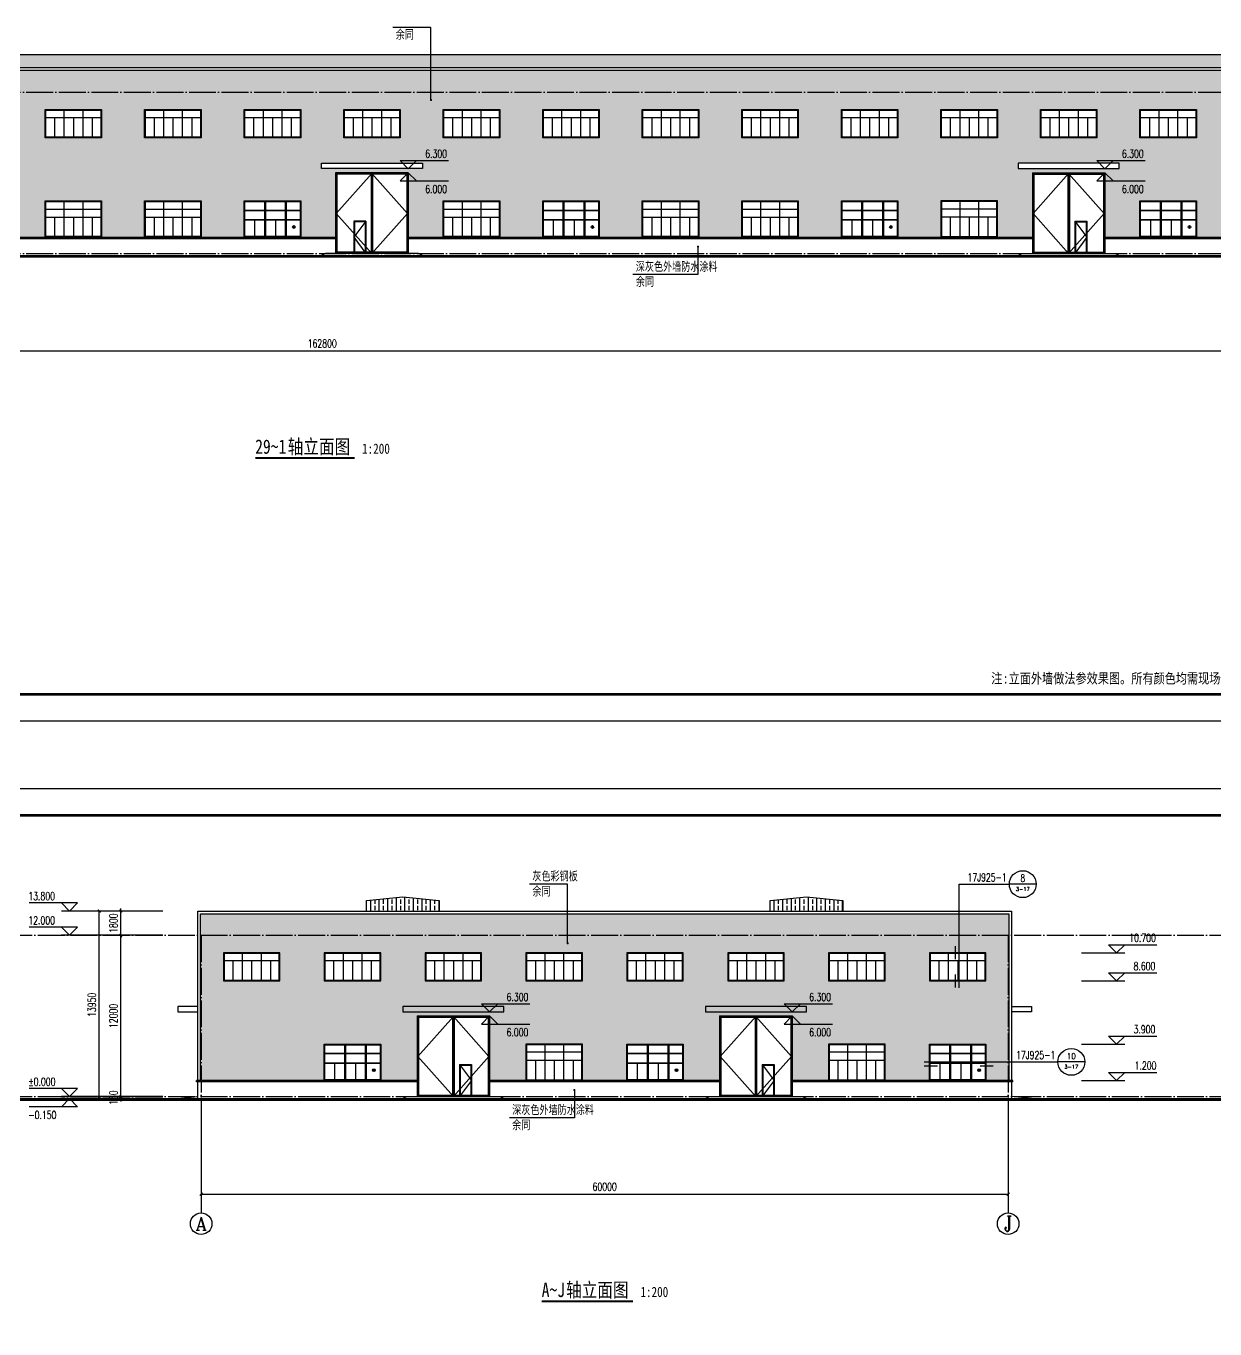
# Model space of a CAD drawing. Extents: x 13276711 to 13543385, y -848943 to -68012.
# Drawn here: x 13405767 to 13494161, y -735628 to -638748 of the extents above; entities that cross this region are included whole.
import ezdxf
from ezdxf.enums import TextEntityAlignment as Align

# ---------------------------------------------------------------- set-up
doc = ezdxf.new("R2010")
doc.units = 0
doc.header["$LTSCALE"] = 1000
doc.header["$MEASUREMENT"] = 0
doc.linetypes.add('DOTE', pattern=[2.42, 2, -0.2, 0.02, -0.2])
for name, color, linetype in [('AXIS', 3, 'Continuous'), ('AXIS_TEXT', 7, 'Continuous'), ('DIM_IDEN', 3, 'Continuous'), ('DIM_LEAD', 3, 'Continuous'), ('DIM_SYMB', 3, 'Continuous'), ('DOTE', 1, 'DOTE'), ('PUB_DIM', 3, 'Continuous'), ('PUB_TEXT', 7, 'Continuous'), ('TK', 4, 'Continuous'), ('WINDOW', 4, 'Continuous'), ('填充', 251, 'Continuous')]:
    doc.layers.add(name, color=color, linetype=linetype)
doc.styles.add('_TCH_AXIS', font='COMPLEX', dxfattribs={"bigfont": 'GBCBIG'})
doc.styles.add('_TCH_DIM', font='SIMPLEX', dxfattribs={"bigfont": 'GBCBIG'})
doc.styles.add('_TCH_DIM_T3', font='SIMPLEX', dxfattribs={"width": 0.705882, "bigfont": 'GBCBIG'})
doc.styles.add('_TCH_LABEL', font='COMPLEX', dxfattribs={"bigfont": 'GBCBIG'})
doc.styles.add('COMPLEX', font='COMPLEX')
doc.styles.add('YAYA', font='', dxfattribs={"width": 0.8, "height": 1})
doc.styles.add('宋体', font='', dxfattribs={"width": 0.8})
doc.styles.get('YAYA').set_extended_font_data('SimSun')
doc.styles.get('宋体').set_extended_font_data('SimSun')
doc.dimstyles.new('_TCH_ARCH&&200', dxfattribs={"dimtxt": 595, "dimasz": 200, "dimexe": 500, "dimexo": 600, "dimgap": 252.5, "dimtad": 1, "dimdec": 0, "dimzin": 0, "dimdsep": 46, "dimtxsty": '_TCH_DIM_T3', "dimblk": 'ARCHTICK', "dimcen": 0.09, "dimclrt": 7, "dimazin": 2, "dimtfac": 1, "dimtdec": 0, "dimtix": 1, "dimtmove": 2, "dimatfit": 3, "dimfxl": 0, "dimtolj": 1, "dimtzin": 0, "dimarcsym": 0})

# ---------------------------------------------------------------- blocks, each defined once
blk = doc.blocks.new('1111')
blk.add_lwpolyline([(-4200, 0), (0, 0), (0, -2700), (-4200, -2700)], close=True)
at = {"layer": 'WINDOW'}
for p, q in [((-4150, -600), (-50, -600)), ((-2800, -50), (-2800, -2650)), ((-1400, -50), (-1400, -2650)), ((-4150, -1200), (-50, -1200)), ((-3500, -1200), (-3500, -2650)), ((-2100, -1200), (-2100, -2650)), ((-700, -1200), (-700, -2650))]:
    blk.add_line(p, q, dxfattribs=at)
blk.add_lwpolyline([(-4150, -50), (-50, -50), (-50, -2650), (-4150, -2650)], close=True, dxfattribs=at)
blk = doc.blocks.new('A$C6FA958B4')
for p, q in [((-474, 38771), (4926, 38771)), ((-474, 38771), (-474, 32771)), ((4926, 38771), (4926, 32771))]:
    blk.add_line(p, q)
at = {"color": 4}
for p, q in [((-424, 38721), (4876, 38721)), ((-424, 38721), (-424, 32771)), ((-374, 38671), (2176, 38671)), ((-374, 38671), (-374, 32871)), ((2176, 38671), (2176, 32871)), ((2226, 38721), (2226, 32771)), ((2276, 38671), (2276, 35171)), ((2276, 38671), (4826, 38671)), ((4826, 38671), (4826, 32871)), ((4876, 38721), (4876, 32771)), ((2276, 35171), (2276, 32871)), ((2676, 35171), (3576, 35171)), ((2676, 35171), (2676, 32771)), ((2726, 35121), (3526, 35121)), ((2726, 35121), (2726, 32871)), ((3526, 35121), (3526, 32871)), ((3576, 35171), (3576, 32771)), ((-1224, 32771), (5676, 32771)), ((-374, 32871), (2176, 32871)), ((2276, 32871), (2676, 32871)), ((2726, 32871), (3226, 32871)), ((3226, 32871), (3526, 32871)), ((3576, 32871), (4826, 32871))]:
    blk.add_line(p, q, dxfattribs=at)
at = {"ltscale": 0.5}
blk.add_lwpolyline([(-1524, 39071), (5976, 39071), (5976, 39471), (-1524, 39471)], close=True, dxfattribs=at)
at = {"color": 4}
for points in [[(2226, 38721), (-424, 35746), (2226, 32771), (4876, 35746), (2226, 38721)], [(2676, 35171), (3576, 33971), (2676, 32771)]]:
    blk.add_lwpolyline(points, dxfattribs=at)
blk.add_lwpolyline([(-1524, 32621), (-1224, 32771), (5676, 32771), (5976, 32621)])
blk = doc.blocks.new('222222')
blk.add_lwpolyline([(-4200, 0), (0, 0), (0, -2100), (-4200, -2100)], close=True)
at = {"layer": 'WINDOW'}
for p, q in [((-4150, -600), (-50, -600)), ((-3500, -600), (-3500, -2050)), ((-2800, -50), (-2800, -2050)), ((-2100, -600), (-2100, -2050)), ((-1400, -50), (-1400, -2050)), ((-700, -600), (-700, -2050))]:
    blk.add_line(p, q, dxfattribs=at)
blk.add_lwpolyline([(-4150, -50), (-50, -50), (-50, -2050), (-4150, -2050)], close=True, dxfattribs=at)
blk = doc.blocks.new('GeYuanFrame_02052802', base_point=(20.09, 4.53))
at = {"layer": 'TK'}
blk.add_lwpolyline([(20.09, 4.53), (20.09, 598.53), (861.09, 598.53), (861.09, 4.53)], close=True, dxfattribs=at)
at = {"layer": 'TK', "const_width": 1}
blk.add_lwpolyline([(45.09, 588.53), (851.09, 588.53), (851.09, 14.53), (45.09, 14.53)], close=True, dxfattribs=at)
blk = doc.blocks.new('GeYuanFrame_43837763', base_point=(20.09, 4.53))
at = {"layer": 'TK'}
blk.add_lwpolyline([(20.09, 4.53), (20.09, 598.53), (1071.09, 598.53), (1071.09, 4.53)], close=True, dxfattribs=at)
at = {"layer": 'TK', "const_width": 1}
blk.add_lwpolyline([(45.09, 588.53), (1061.09, 588.53), (1061.09, 14.53), (45.09, 14.53)], close=True, dxfattribs=at)
blk = doc.blocks.new('_AXISO')
blk.add_circle((0, 0), 0.5)
at = {"layer": 'AXIS_TEXT', "style": 'COMPLEX', "width": 1.041667}
blk.add_attdef('A', text='', height=0.56, dxfattribs=at).set_placement((-0.25, -0.28), (0.25, -0.28), align=Align.FIT)
blk = doc.blocks.new('_ArchTick')
at = {"color": 0, "linetype": 'ByBlock', "const_width": 0.4}
blk.add_lwpolyline([(-0.5, -0.5), (0.5, 0.5)], dxfattribs=at)
blk = doc.blocks.new('*D157')
at = {"layer": 'AXIS', "color": 0, "lineweight": -2}
for p, q in [((13418785, -719605), (13418785, -726105)), ((13478785, -719605), (13478785, -726105)), ((13418785, -725605), (13478785, -725605))]:
    blk.add_line(p, q, dxfattribs=at)
at = {"layer": 'Defpoints', "color": 0}
for p in [(13418785, -719005), (13478785, -719005), (13478785, -725605)]:
    blk.add_point(p, dxfattribs=at)
at = {"layer": 'AXIS', "color": 0, "lineweight": -2, "xscale": 200, "yscale": 200, "zscale": 200, "rotation": 180}
blk.add_blockref('_ArchTick', (13418785, -725605), dxfattribs=at)
at = {"layer": 'AXIS', "color": 0, "lineweight": -2, "xscale": 200, "yscale": 200, "zscale": 200}
blk.add_blockref('_ArchTick', (13478785, -725605), dxfattribs=at)
at = {"layer": 'AXIS', "color": 7, "insert": (13448785, -725055), "char_height": 595, "attachment_point": 5, "style": '_TCH_DIM_T3'}
blk.add_mtext('\\A1;60000', dxfattribs=at)
blk = doc.blocks.new('*D158')
at = {"layer": 'Defpoints', "color": 0}
for p in [(13412812, -718355), (13416545, -718355), (13416545, -718505)]:
    blk.add_point(p, dxfattribs=at)
at = {"layer": 'PUB_DIM', "color": 0, "lineweight": -2}
for p, q in [((13415945, -718355), (13412312, -718355)), ((13415945, -718505), (13412312, -718505)), ((13412812, -718355), (13412812, -718155)), ((13412812, -718505), (13412812, -718355)), ((13412812, -718505), (13412812, -718705))]:
    blk.add_line(p, q, dxfattribs=at)
at = {"layer": 'PUB_DIM', "color": 0, "lineweight": -2, "xscale": 200, "yscale": 200, "zscale": 200}
for p, rotation in [((13412812, -718355), 270), ((13412812, -718505), 90)]:
    blk.add_blockref('_ArchTick', p, dxfattribs=dict(at, rotation=rotation))
at = {"layer": 'PUB_DIM', "color": 7, "insert": (13412262, -718430), "char_height": 595, "attachment_point": 5, "rotation": 90, "style": '_TCH_DIM_T3'}
blk.add_mtext('\\A1;150', dxfattribs=at)
blk = doc.blocks.new('*D159')
at = {"layer": 'Defpoints', "color": 0}
for p in [(13412812, -706355), (13416545, -706355), (13416545, -718355)]:
    blk.add_point(p, dxfattribs=at)
at = {"layer": 'PUB_DIM', "color": 0, "lineweight": -2}
for p, q in [((13415945, -706355), (13412312, -706355)), ((13412812, -718355), (13412812, -706355)), ((13415945, -718355), (13412312, -718355))]:
    blk.add_line(p, q, dxfattribs=at)
at = {"layer": 'PUB_DIM', "color": 0, "lineweight": -2, "xscale": 200, "yscale": 200, "zscale": 200}
for p, rotation in [((13412812, -706355), 90), ((13412812, -718355), 270)]:
    blk.add_blockref('_ArchTick', p, dxfattribs=dict(at, rotation=rotation))
at = {"layer": 'PUB_DIM', "color": 7, "insert": (13412262, -712355), "char_height": 595, "attachment_point": 5, "rotation": 90, "style": '_TCH_DIM_T3'}
blk.add_mtext('\\A1;12000', dxfattribs=at)
blk = doc.blocks.new('*D160')
at = {"layer": 'Defpoints', "color": 0}
for p in [(13412812, -704555), (13416545, -704555), (13416545, -706355)]:
    blk.add_point(p, dxfattribs=at)
at = {"layer": 'PUB_DIM', "color": 0, "lineweight": -2}
for p, q in [((13415945, -704555), (13412312, -704555)), ((13412812, -704555), (13412812, -704355)), ((13412812, -706355), (13412812, -704555)), ((13415945, -706355), (13412312, -706355)), ((13412812, -706355), (13412812, -706555))]:
    blk.add_line(p, q, dxfattribs=at)
at = {"layer": 'PUB_DIM', "color": 0, "lineweight": -2, "xscale": 200, "yscale": 200, "zscale": 200}
for p, rotation in [((13412812, -704555), 270), ((13412812, -706355), 90)]:
    blk.add_blockref('_ArchTick', p, dxfattribs=dict(at, rotation=rotation))
at = {"layer": 'PUB_DIM', "color": 7, "insert": (13412262, -705455), "char_height": 595, "attachment_point": 5, "rotation": 90, "style": '_TCH_DIM_T3'}
blk.add_mtext('\\A1;1800', dxfattribs=at)
blk = doc.blocks.new('*D161')
at = {"layer": 'Defpoints', "color": 0}
for p in [(13411212, -704555), (13416545, -704555), (13416545, -718505)]:
    blk.add_point(p, dxfattribs=at)
at = {"layer": 'PUB_DIM', "color": 0, "lineweight": -2}
for p, q in [((13415945, -704555), (13410712, -704555)), ((13411212, -718505), (13411212, -704555)), ((13415945, -718505), (13410712, -718505))]:
    blk.add_line(p, q, dxfattribs=at)
at = {"layer": 'PUB_DIM', "color": 0, "lineweight": -2, "xscale": 200, "yscale": 200, "zscale": 200}
for p, rotation in [((13411212, -704555), 90), ((13411212, -718505), 270)]:
    blk.add_blockref('_ArchTick', p, dxfattribs=dict(at, rotation=rotation))
at = {"layer": 'PUB_DIM', "color": 7, "insert": (13410662, -711530), "char_height": 595, "attachment_point": 5, "rotation": 90, "style": '_TCH_DIM_T3'}
blk.add_mtext('\\A1;13950', dxfattribs=at)
blk = doc.blocks.new('*D166')
at = {"layer": 'AXIS', "color": 0, "lineweight": -2}
for p, q in [((13346385, -656902), (13346385, -663402)), ((13509185, -656902), (13509185, -663402)), ((13346385, -662902), (13509185, -662902))]:
    blk.add_line(p, q, dxfattribs=at)
at = {"layer": 'Defpoints', "color": 0}
for p in [(13346385, -656302), (13509185, -656302), (13509185, -662902)]:
    blk.add_point(p, dxfattribs=at)
at = {"layer": 'AXIS', "color": 0, "lineweight": -2, "xscale": 200, "yscale": 200, "zscale": 200, "rotation": 180}
blk.add_blockref('_ArchTick', (13346385, -662902), dxfattribs=at)
at = {"layer": 'AXIS', "color": 0, "lineweight": -2, "xscale": 200, "yscale": 200, "zscale": 200}
blk.add_blockref('_ArchTick', (13509185, -662902), dxfattribs=at)
at = {"layer": 'AXIS', "color": 7, "insert": (13427785, -662352), "char_height": 595, "attachment_point": 5, "style": '_TCH_DIM_T3'}
blk.add_mtext('\\A1;162800', dxfattribs=at)

msp = doc.modelspace()

# ---------------------------------------------------------------- hatches: boundary and pattern name
for points in [[(13425772.3, -653689.8, 1), (13425572.3, -653689.8, 1)], [(13447972.3, -653689.8, 1), (13447772.3, -653689.8, 1)], [(13470172.3, -653689.8, 1), (13469972.3, -653689.8, 1)], [(13492372.3, -653689.8, 1), (13492172.3, -653689.8, 1)], [(13431722.3, -716393, 1), (13431522.3, -716393, 1)], [(13454222.3, -716393, 1), (13454022.3, -716393, 1)], [(13476722.3, -716393, 1), (13476522.3, -716393, 1)]]:
    msp.add_hatch(color=1).paths.add_polyline_path(points)
at = {"layer": '填充'}
h = msp.add_hatch(dxfattribs=at)
h.set_pattern_fill('ANSI33,_O', color=251, scale=200, angle=45)
h.set_pattern_definition([(90, (13443931.9, -641664.76), (-635, 6e-14), []), (90, (13444249.4, -641347.26), (-635, 6e-14), [317.5, -158.75])])
h.paths.add_polyline_path([(13502114.8, -640852.3), (13435871.8, -640852.3), (13435871.8, -641852.3), (13502114.8, -641852.3)])
h.paths.add_polyline_path([(13435871.8, -640852.3), (13353454.8, -640852.3), (13353454.8, -641852.3), (13435871.8, -641852.3)])
h.paths.add_polyline_path([(13509224.8, -642052.3), (13346344.8, -642052.3), (13346344.8, -654452.3), (13347984.8, -654452.3), (13347984.8, -651752.3), (13352184.8, -651752.3), (13352184.8, -654452.3), (13355384.8, -654452.3), (13355384.8, -651752.3), (13359584.8, -651752.3), (13359584.8, -654452.3), (13362784.8, -654452.3), (13362784.8, -651752.3), (13366984.8, -651752.3), (13366984.8, -654452.3), (13369584.8, -654452.3), (13369584.8, -649652.3), (13374984.8, -649652.3), (13374984.8, -654452.3), (13377584.8, -654452.3), (13377584.8, -651752.3), (13381784.8, -651752.3), (13381784.8, -654452.3), (13384984.8, -654452.3), (13384984.8, -651752.3), (13389184.8, -651752.3), (13389184.8, -654452.3), (13392384.8, -654452.3), (13392384.8, -651752.3), (13396584.8, -651752.3), (13396584.8, -654452.3), (13399784.8, -654452.3), (13399784.8, -651752.3), (13403984.8, -651752.3), (13403984.8, -654452.3), (13407184.8, -654452.3), (13407184.8, -651752.3), (13411384.8, -651752.3), (13411384.8, -654452.3), (13414584.8, -654452.3), (13414584.8, -651752.3), (13418784.8, -651752.3), (13418784.8, -654452.3), (13421984.8, -654452.3), (13421984.8, -651752.3), (13426184.8, -651752.3), (13426184.8, -654452.3), (13428784.8, -654452.3), (13428784.8, -649652.3), (13434184.8, -649652.3), (13434184.8, -654452.3), (13436784.8, -654452.3), (13436784.8, -651752.3), (13440984.8, -651752.3), (13440984.8, -654452.3), (13444184.8, -654452.3), (13444184.8, -651752.3), (13448384.8, -651752.3), (13448384.8, -654452.3), (13451584.8, -654452.3), (13451584.8, -651752.3), (13455784.8, -651752.3), (13455784.8, -654452.3), (13458984.8, -654452.3), (13458984.8, -651752.3), (13463184.8, -651752.3), (13463184.8, -654452.3), (13466384.8, -654452.3), (13466384.8, -651752.3), (13470584.8, -651752.3), (13470584.8, -654452.3), (13473784.8, -654452.3), (13473784.8, -651752.3), (13477984.8, -651752.3), (13477984.8, -654452.3), (13480584.8, -654452.3), (13480584.8, -649652.3), (13485984.8, -649652.3), (13485984.8, -654452.3), (13488584.8, -654452.3), (13488584.8, -651752.3), (13492784.8, -651752.3), (13492784.8, -654452.3), (13495984.8, -654452.3), (13495984.8, -651752.3), (13500184.8, -651752.3), (13500184.8, -654452.3), (13503384.8, -654452.3), (13503384.8, -651752.3), (13507584.8, -651752.3), (13507584.8, -654452.3), (13509224.8, -654452.3)])
h.paths.add_polyline_path([(13436784.8, -647052.3), (13436784.8, -644952.3), (13440984.8, -644952.3), (13440984.8, -647052.3)], flags=16)
h.paths.add_polyline_path([(13435234.8, -648952.3), (13435234.8, -649352.3), (13427734.8, -649352.3), (13427734.8, -648952.3)], flags=16)
h.paths.add_polyline_path([(13433584.8, -647052.3), (13429384.8, -647052.3), (13429384.8, -644952.3), (13433584.8, -644952.3)], flags=16)
h.paths.add_polyline_path([(13435871.8, -644292.3, -1), (13435871.8, -644212.3, -1)], flags=16)
h.paths.add_polyline_path([(13444184.8, -647052.3), (13444184.8, -644952.3), (13448384.8, -644952.3), (13448384.8, -647052.3)], flags=16)
h.paths.add_polyline_path([(13426184.8, -647052.3), (13421984.8, -647052.3), (13421984.8, -644952.3), (13426184.8, -644952.3)], flags=16)
h.paths.add_polyline_path([(13451584.8, -647052.3), (13451584.8, -644952.3), (13455784.8, -644952.3), (13455784.8, -647052.3)], flags=16)
h.paths.add_polyline_path([(13418784.8, -647052.3), (13414584.8, -647052.3), (13414584.8, -644952.3), (13418784.8, -644952.3)], flags=16)
h.paths.add_polyline_path([(13458984.8, -647052.3), (13458984.8, -644952.3), (13463184.8, -644952.3), (13463184.8, -647052.3)], flags=16)
h.paths.add_polyline_path([(13411384.8, -647052.3), (13407184.8, -647052.3), (13407184.8, -644952.3), (13411384.8, -644952.3)], flags=16)
h.paths.add_polyline_path([(13466384.8, -647052.3), (13466384.8, -644952.3), (13470584.8, -644952.3), (13470584.8, -647052.3)], flags=16)
h.paths.add_polyline_path([(13403984.8, -647052.3), (13399784.8, -647052.3), (13399784.8, -644952.3), (13403984.8, -644952.3)], flags=16)
h.paths.add_polyline_path([(13473784.8, -647052.3), (13473784.8, -644952.3), (13477984.8, -644952.3), (13477984.8, -647052.3)], flags=16)
h.paths.add_polyline_path([(13396584.8, -647052.3), (13392384.8, -647052.3), (13392384.8, -644952.3), (13396584.8, -644952.3)], flags=16)
h.paths.add_polyline_path([(13479534.8, -648952.3), (13487034.8, -648952.3), (13487034.8, -649352.3), (13479534.8, -649352.3)], flags=16)
h.paths.add_polyline_path([(13481184.8, -647052.3), (13481184.8, -644952.3), (13485384.8, -644952.3), (13485384.8, -647052.3)], flags=16)
h.paths.add_polyline_path([(13389184.8, -647052.3), (13384984.8, -647052.3), (13384984.8, -644952.3), (13389184.8, -644952.3)], flags=16)
h.paths.add_polyline_path([(13488584.8, -647052.3), (13488584.8, -644952.3), (13492784.8, -644952.3), (13492784.8, -647052.3)], flags=16)
h.paths.add_polyline_path([(13381784.8, -647052.3), (13377584.8, -647052.3), (13377584.8, -644952.3), (13381784.8, -644952.3)], flags=16)
h.paths.add_polyline_path([(13495984.8, -647052.3), (13495984.8, -644952.3), (13500184.8, -644952.3), (13500184.8, -647052.3)], flags=16)
h.paths.add_polyline_path([(13376034.8, -648952.3), (13376034.8, -649352.3), (13368534.8, -649352.3), (13368534.8, -648952.3)], flags=16)
h.paths.add_polyline_path([(13374384.8, -647052.3), (13370184.8, -647052.3), (13370184.8, -644952.3), (13374384.8, -644952.3)], flags=16)
h.paths.add_polyline_path([(13503384.8, -647052.3), (13503384.8, -644952.3), (13507584.8, -644952.3), (13507584.8, -647052.3)], flags=16)
h.paths.add_polyline_path([(13366984.8, -647052.3), (13362784.8, -647052.3), (13362784.8, -644952.3), (13366984.8, -644952.3)], flags=16)
h.paths.add_polyline_path([(13359584.8, -647052.3), (13355384.8, -647052.3), (13355384.8, -644952.3), (13359584.8, -644952.3)], flags=16)
h.paths.add_polyline_path([(13352184.8, -647052.3), (13347984.8, -647052.3), (13347984.8, -644952.3), (13352184.8, -644952.3)], flags=16)
h = msp.add_hatch(dxfattribs=at)
h.set_pattern_fill('ANSI33,_O', color=251, scale=200, angle=45)
h.set_pattern_definition([(90, (12035666.6, 564882.1), (-635, 6e-14), []), (90, (12035984.1, 565199.6), (-635, 6e-14), [317.5, -158.75])])
h.paths.add_polyline_path([(13433784.8, -703509.3), (13431084.8, -703779.3), (13431084.8, -704555.5), (13436484.8, -704555.5), (13436484.8, -703779.3)])
h = msp.add_hatch(dxfattribs=at)
h.set_pattern_fill('ANSI33,_O', color=251, scale=200, angle=45)
h.set_pattern_definition([(90, (12065666.6, 564882.1), (-635, 6e-14), []), (90, (12065984.1, 565199.6), (-635, 6e-14), [317.5, -158.75])])
h.paths.add_polyline_path([(13463784.8, -703509.3), (13461084.8, -703779.3), (13461084.8, -704555.5), (13466484.8, -704555.5), (13466484.8, -703779.3)])
h = msp.add_hatch(dxfattribs=at)
h.set_pattern_fill('ANSI33,_O', color=251, scale=200, angle=45)
h.set_pattern_definition([(90, (8623, 31339.3), (-635, 6e-14), []), (90, (8940.5, 31656.8), (-635, 6e-14), [317.5, -158.75])])
h.paths.add_polyline_path([(13418744.8, -704755.5), (13418744.8, -717155.5), (13427934.8, -717155.5), (13427934.8, -714455.5), (13432134.8, -714455.5), (13432134.8, -717155.5), (13434834.8, -717155.5), (13434834.8, -712355.5), (13440234.8, -712355.5), (13440234.8, -717155.5), (13442934.8, -717155.5), (13442934.8, -714455.5), (13447134.8, -714455.5), (13447134.8, -717155.5), (13450434.8, -717155.5), (13450434.8, -714455.5), (13454634.8, -714455.5), (13454634.8, -717155.5), (13457334.8, -717155.5), (13457334.8, -712355.5), (13462734.8, -712355.5), (13462734.8, -717155.5), (13465434.8, -717155.5), (13465434.8, -714455.5), (13469634.8, -714455.5), (13469634.8, -717155.5), (13472934.8, -717155.5), (13472934.8, -714455.5), (13477134.8, -714455.5), (13477134.8, -717155.5), (13478824.8, -717155.5), (13478824.8, -704755.5)])
h.paths.add_polyline_path([(13442934.8, -707655.5), (13447134.8, -707655.5), (13447134.8, -709755.5), (13442934.8, -709755.5)], flags=16)
h.paths.add_polyline_path([(13450434.8, -709755.5), (13450434.8, -707655.5), (13454634.8, -707655.5), (13454634.8, -709755.5)], flags=16)
h.paths.add_polyline_path([(13446034.7, -706995.5, -1), (13446034.7, -706915.5, -1)], flags=16)
h.paths.add_polyline_path([(13439634.8, -709755.5), (13435434.8, -709755.5), (13435434.8, -707655.5), (13439634.8, -707655.5)], flags=16)
h.paths.add_polyline_path([(13457934.8, -709755.5), (13457934.8, -707655.5), (13462134.8, -707655.5), (13462134.8, -709755.5)], flags=16)
h.paths.add_polyline_path([(13432134.8, -709755.5), (13427934.8, -709755.5), (13427934.8, -707655.5), (13432134.8, -707655.5)], flags=16)
h.paths.add_polyline_path([(13465434.8, -709755.5), (13465434.8, -707655.5), (13469634.8, -707655.5), (13469634.8, -709755.5)], flags=16)
h.paths.add_polyline_path([(13424634.8, -709755.5), (13420434.8, -709755.5), (13420434.8, -707655.5), (13424634.8, -707655.5)], flags=16)
h.paths.add_polyline_path([(13472934.8, -709755.5), (13472934.8, -707655.5), (13477134.8, -707655.5), (13477134.8, -709755.5)], flags=16)

# ---------------------------------------------------------------- linework, layer by layer
at = {"ltscale": 0.5}
for p, q in [((13374984.8, -654452.3), (13428784.8, -654452.3)), ((13374984.8, -654552.3), (13428784.8, -654552.3)), ((13434184.8, -654452.3), (13480584.8, -654452.3)), ((13434184.8, -654552.3), (13480584.8, -654552.3)), ((13485984.8, -654452.3), (13509524.8, -654452.3)), ((13485984.8, -654552.3), (13509524.8, -654552.3)), ((13333184.8, -655802.3), (13522384.8, -655802.3)), ((13333184.8, -655902.3), (13522384.8, -655902.3)), ((13434834.8, -717155.5), (13418444.8, -717155.5)), ((13418444.8, -717255.5), (13418444.8, -717155.5)), ((13434834.8, -717255.5), (13418444.8, -717255.5)), ((13457334.8, -717155.5), (13440234.8, -717155.5)), ((13457334.8, -717255.5), (13440234.8, -717255.5)), ((13479124.8, -717155.5), (13462734.8, -717155.5)), ((13479124.8, -717255.5), (13462734.8, -717255.5)), ((13479124.8, -717255.5), (13479124.8, -717155.5)), ((13375184.8, -718505.5), (13522384.8, -718505.5)), ((13375184.8, -718605.5), (13522384.8, -718605.5)), ((13417044.8, -718505.5), (13418544.8, -718355.5)), ((13480524.8, -718505.5), (13479024.8, -718355.5))]:
    msp.add_line(p, q, dxfattribs=at)
for points in [[(13353454.8, -641852.3), (13353454.8, -640852.3), (13502114.8, -640852.3), (13502114.8, -641852.3)], [(13509424.8, -654452.3), (13509424.8, -641852.3), (13346144.8, -641852.3), (13346144.8, -654452.3)], [(13509224.8, -654452.3), (13509224.8, -642052.3), (13346344.8, -642052.3), (13346344.8, -654452.3)], [(13418544.8, -717155.5), (13418544.8, -704555.5), (13479024.8, -704555.5), (13479024.8, -717155.5)], [(13418744.8, -717155.5), (13418744.8, -704755.5), (13478824.8, -704755.5), (13478824.8, -717155.5)], [(13418544.8, -711655.5), (13417044.8, -711655.5), (13417044.8, -712055.5), (13418544.8, -712055.5)], [(13479024.8, -711655.5), (13480524.8, -711655.5), (13480524.8, -712055.5), (13479024.8, -712055.5)], [(13418544.8, -718505.5), (13418544.8, -717255.5)], [(13479024.8, -717255.5), (13479024.8, -718505.5)]]:
    msp.add_lwpolyline(points, dxfattribs=at)
at = {"ltscale": 0.5, "const_width": 100}
for points in [[(13333184.8, -655852.3), (13522384.8, -655852.3)], [(13375184.8, -718555.5), (13522384.8, -718555.5)]]:
    msp.add_lwpolyline(points, dxfattribs=at)
for points in [[(13431084.8, -704555.5), (13431084.8, -703779.3), (13433784.8, -703509.3), (13436484.8, -703779.3), (13436484.8, -704555.5)], [(13461084.8, -704555.5), (13461084.8, -703779.3), (13463784.8, -703509.3), (13466484.8, -703779.3), (13466484.8, -704555.5)]]:
    msp.add_lwpolyline(points)
at = {"color": 1}
for centre in [(13425672.3, -653689.8), (13447872.3, -653689.8), (13470072.3, -653689.8), (13492272.3, -653689.8), (13431622.3, -716393), (13454122.3, -716393), (13476622.3, -716393)]:
    msp.add_circle(centre, 100, dxfattribs=at)
at = {"layer": 'AXIS'}
for p, q in [((13418784.8, -719005.5), (13418784.8, -727005.5)), ((13478784.8, -719005.5), (13478784.8, -727005.5))]:
    msp.add_line(p, q, dxfattribs=at)
at = {"layer": 'DIM_IDEN'}
for p, q in [((13475151.1, -702555.5), (13478874.9, -702555.5)), ((13475151.1, -710255.5), (13475151.1, -702555.5)), ((13480874.9, -702555.5), (13478874.9, -702555.5)), ((13472534.8, -715769), (13479091.4, -715769)), ((13479091.4, -715769), (13482484.9, -715769)), ((13484484.9, -715769), (13482484.9, -715769))]:
    msp.add_line(p, q, dxfattribs=at)
at = {"layer": 'DIM_IDEN', "const_width": 100}
for points in [[(13474851.1, -708155.5), (13474851.1, -707155.5)], [(13474851.1, -710255.5), (13474851.1, -709255.5)], [(13472534.8, -716069), (13473534.8, -716069)], [(13476684.8, -716069), (13477684.8, -716069)]]:
    msp.add_lwpolyline(points, dxfattribs=at)
at = {"layer": 'DIM_IDEN'}
for centre in [(13479874.9, -702555.5), (13483484.9, -715769)]:
    msp.add_circle(centre, 1000, dxfattribs=at)
at = {"layer": 'DIM_LEAD'}
for p, q in [((13435871.8, -638852.3), (13433039, -638852.3)), ((13435871.8, -644252.3), (13435871.8, -638852.3)), ((13455725.4, -655152.3), (13455725.4, -657228.9)), ((13455725.4, -657228.9), (13450892.6, -657228.9)), ((13446034.7, -702555.5), (13443201.8, -702555.5)), ((13446034.7, -706955.5), (13446034.7, -702555.5)), ((13446534.7, -717855.5), (13446534.7, -719932.1)), ((13446534.7, -719932.1), (13441701.8, -719932.1))]:
    msp.add_line(p, q, dxfattribs=at)
at = {"layer": 'DIM_LEAD', "const_width": 80}
for points in [[(13435871.8, -644292.3, 1), (13435871.8, -644212.3, 1)], [(13455725.4, -655112.3, 1), (13455725.4, -655192.3, 1)], [(13446034.7, -706995.5, 1), (13446034.7, -706915.5, 1)], [(13446534.7, -717815.5, 1), (13446534.7, -717895.5, 1)]]:
    msp.add_lwpolyline(points, format="xyb", close=True, dxfattribs=at)
at = {"layer": 'DIM_SYMB', "const_width": 140}
for points in [[(13422801.8, -670867.5), (13430189.3, -670867.5)], [(13444104.3, -733570.7), (13450886.9, -733570.7)]]:
    msp.add_lwpolyline(points, dxfattribs=at)
at = {"layer": 'DOTE'}
for p, q in [((13333184.8, -643652.3), (13522384.8, -643652.3)), ((13333184.8, -655652.3), (13522384.8, -655652.3)), ((13375184.8, -706355.5), (13522384.8, -706355.5)), ((13418784.8, -706355.5), (13418784.8, -719005.5)), ((13478784.8, -706355.5), (13478784.8, -719005.5)), ((13375184.8, -718355.5), (13522384.8, -718355.5))]:
    msp.add_line(p, q, dxfattribs=at)
at = {"layer": 'PUB_DIM'}
for p, q in [((13434184.8, -649352.3), (13433584.8, -648752.3)), ((13433584.8, -648752.3), (13437184.8, -648752.3)), ((13434184.8, -649352.3), (13434784.8, -648752.3)), ((13485984.8, -649352.3), (13485384.8, -648752.3)), ((13485384.8, -648752.3), (13488984.8, -648752.3)), ((13485984.8, -649352.3), (13486584.8, -648752.3)), ((13434184.8, -649652.3), (13433584.8, -650252.3)), ((13434184.8, -649652.3), (13434784.8, -650252.3)), ((13485984.8, -649652.3), (13485384.8, -650252.3)), ((13485984.8, -649652.3), (13486584.8, -650252.3)), ((13433584.8, -650252.3), (13437184.8, -650252.3)), ((13485384.8, -650252.3), (13488984.8, -650252.3)), ((13409596.5, -703955.5), (13405996.5, -703955.5)), ((13408996.5, -704555.5), (13408396.5, -703955.5)), ((13408996.5, -704555.5), (13409596.5, -703955.5)), ((13412811.5, -704555.5), (13408396.5, -704555.5)), ((13409596.5, -705755.5), (13405996.5, -705755.5)), ((13408996.5, -706355.5), (13408396.5, -705755.5)), ((13408996.5, -706355.5), (13409596.5, -705755.5)), ((13412811.5, -706355.5), (13408396.5, -706355.5)), ((13486849.8, -707655.5), (13486249.8, -707055.5)), ((13486249.8, -707055.5), (13489849.8, -707055.5)), ((13486849.8, -707655.5), (13487449.8, -707055.5)), ((13484234.8, -707655.5), (13487449.8, -707655.5)), ((13486849.8, -709755.5), (13486249.8, -709155.5)), ((13486249.8, -709155.5), (13489849.8, -709155.5)), ((13486849.8, -709755.5), (13487449.8, -709155.5)), ((13484234.8, -709755.5), (13487449.8, -709755.5)), ((13440234.8, -712055.5), (13439634.8, -711455.5)), ((13439634.8, -711455.5), (13443234.8, -711455.5)), ((13440234.8, -712055.5), (13440834.8, -711455.5)), ((13462734.8, -712055.5), (13462134.8, -711455.5)), ((13462134.8, -711455.5), (13465734.8, -711455.5)), ((13462734.8, -712055.5), (13463334.8, -711455.5)), ((13440234.8, -712355.5), (13439634.8, -712955.5)), ((13439634.8, -712955.5), (13443234.8, -712955.5)), ((13440234.8, -712355.5), (13440834.8, -712955.5)), ((13462734.8, -712355.5), (13462134.8, -712955.5)), ((13462134.8, -712955.5), (13465734.8, -712955.5)), ((13462734.8, -712355.5), (13463334.8, -712955.5)), ((13486849.8, -714455.5), (13486249.8, -713855.5)), ((13486249.8, -713855.5), (13489849.8, -713855.5)), ((13486849.8, -714455.5), (13487449.8, -713855.5)), ((13484234.8, -714455.5), (13487449.8, -714455.5)), ((13486849.8, -717155.5), (13486249.8, -716555.5)), ((13486249.8, -716555.5), (13489849.8, -716555.5)), ((13486849.8, -717155.5), (13487449.8, -716555.5)), ((13409596.5, -717755.5), (13405996.5, -717755.5)), ((13408996.5, -718355.5), (13408396.5, -717755.5)), ((13408996.5, -718355.5), (13409596.5, -717755.5)), ((13484234.8, -717155.5), (13487449.8, -717155.5)), ((13412811.5, -718355.5), (13408396.5, -718355.5)), ((13408996.5, -718505.5), (13408396.5, -719105.5)), ((13412811.5, -718505.5), (13408396.5, -718505.5)), ((13408996.5, -718505.5), (13409596.5, -719105.5)), ((13409596.5, -719105.5), (13405996.5, -719105.5))]:
    msp.add_line(p, q, dxfattribs=at)
at = {"layer": 'WINDOW'}
for p, q in [((13422759.8, -653177.3), (13422759.8, -654402.3)), ((13424309.8, -653177.3), (13424309.8, -654402.3)), ((13444959.8, -653177.3), (13444959.8, -654402.3)), ((13446509.8, -653177.3), (13446509.8, -654402.3)), ((13467159.8, -653177.3), (13467159.8, -654402.3)), ((13468709.8, -653177.3), (13468709.8, -654402.3)), ((13489359.8, -653177.3), (13489359.8, -654402.3)), ((13490909.8, -653177.3), (13490909.8, -654402.3)), ((13428709.8, -715880.5), (13428709.8, -717105.5)), ((13430259.8, -715880.5), (13430259.8, -717105.5)), ((13451209.8, -715880.5), (13451209.8, -717105.5)), ((13452759.8, -715880.5), (13452759.8, -717105.5)), ((13473709.8, -715880.5), (13473709.8, -717105.5)), ((13475259.8, -715880.5), (13475259.8, -717105.5))]:
    msp.add_line(p, q, dxfattribs=at)
for points in [[(13421984.8, -651752.3), (13426184.8, -651752.3), (13426184.8, -654452.3), (13421984.8, -654452.3)], [(13422034.8, -651802.3), (13426134.8, -651802.3), (13426134.8, -654402.3), (13422034.8, -654402.3)], [(13423509.8, -651802.3), (13423559.8, -651802.3), (13423559.8, -654402.3), (13423509.8, -654402.3)], [(13425059.8, -651802.3), (13425109.8, -651802.3), (13425109.8, -654402.3), (13425059.8, -654402.3)], [(13444184.8, -651752.3), (13448384.8, -651752.3), (13448384.8, -654452.3), (13444184.8, -654452.3)], [(13444234.8, -651802.3), (13448334.8, -651802.3), (13448334.8, -654402.3), (13444234.8, -654402.3)], [(13445709.8, -651802.3), (13445759.8, -651802.3), (13445759.8, -654402.3), (13445709.8, -654402.3)], [(13447259.8, -651802.3), (13447309.8, -651802.3), (13447309.8, -654402.3), (13447259.8, -654402.3)], [(13466384.8, -651752.3), (13470584.8, -651752.3), (13470584.8, -654452.3), (13466384.8, -654452.3)], [(13466434.8, -651802.3), (13470534.8, -651802.3), (13470534.8, -654402.3), (13466434.8, -654402.3)], [(13467909.8, -651802.3), (13467959.8, -651802.3), (13467959.8, -654402.3), (13467909.8, -654402.3)], [(13469459.8, -651802.3), (13469509.8, -651802.3), (13469509.8, -654402.3), (13469459.8, -654402.3)], [(13488584.8, -651752.3), (13492784.8, -651752.3), (13492784.8, -654452.3), (13488584.8, -654452.3)], [(13488634.8, -651802.3), (13492734.8, -651802.3), (13492734.8, -654402.3), (13488634.8, -654402.3)], [(13490109.8, -651802.3), (13490159.8, -651802.3), (13490159.8, -654402.3), (13490109.8, -654402.3)], [(13491659.8, -651802.3), (13491709.8, -651802.3), (13491709.8, -654402.3), (13491659.8, -654402.3)], [(13426134.8, -652477.3), (13422034.8, -652477.3), (13422034.8, -652427.3), (13426134.8, -652427.3)], [(13448334.8, -652477.3), (13444234.8, -652477.3), (13444234.8, -652427.3), (13448334.8, -652427.3)], [(13470534.8, -652477.3), (13466434.8, -652477.3), (13466434.8, -652427.3), (13470534.8, -652427.3)], [(13492734.8, -652477.3), (13488634.8, -652477.3), (13488634.8, -652427.3), (13492734.8, -652427.3)], [(13426134.8, -653177.3), (13422034.8, -653177.3), (13422034.8, -653127.3), (13426134.8, -653127.3)], [(13448334.8, -653177.3), (13444234.8, -653177.3), (13444234.8, -653127.3), (13448334.8, -653127.3)], [(13470534.8, -653177.3), (13466434.8, -653177.3), (13466434.8, -653127.3), (13470534.8, -653127.3)], [(13492734.8, -653177.3), (13488634.8, -653177.3), (13488634.8, -653127.3), (13492734.8, -653127.3)], [(13427934.8, -714455.5), (13432134.8, -714455.5), (13432134.8, -717155.5), (13427934.8, -717155.5)], [(13427984.8, -714505.5), (13432084.8, -714505.5), (13432084.8, -717105.5), (13427984.8, -717105.5)], [(13429459.8, -714505.5), (13429509.8, -714505.5), (13429509.8, -717105.5), (13429459.8, -717105.5)], [(13431009.8, -714505.5), (13431059.8, -714505.5), (13431059.8, -717105.5), (13431009.8, -717105.5)], [(13450434.8, -714455.5), (13454634.8, -714455.5), (13454634.8, -717155.5), (13450434.8, -717155.5)], [(13450484.8, -714505.5), (13454584.8, -714505.5), (13454584.8, -717105.5), (13450484.8, -717105.5)], [(13451959.8, -714505.5), (13452009.8, -714505.5), (13452009.8, -717105.5), (13451959.8, -717105.5)], [(13453509.8, -714505.5), (13453559.8, -714505.5), (13453559.8, -717105.5), (13453509.8, -717105.5)], [(13472934.8, -714455.5), (13477134.8, -714455.5), (13477134.8, -717155.5), (13472934.8, -717155.5)], [(13472984.8, -714505.5), (13477084.8, -714505.5), (13477084.8, -717105.5), (13472984.8, -717105.5)], [(13474459.8, -714505.5), (13474509.8, -714505.5), (13474509.8, -717105.5), (13474459.8, -717105.5)], [(13476009.8, -714505.5), (13476059.8, -714505.5), (13476059.8, -717105.5), (13476009.8, -717105.5)], [(13432084.8, -715180.5), (13427984.8, -715180.5), (13427984.8, -715130.5), (13432084.8, -715130.5)], [(13432084.8, -715880.5), (13427984.8, -715880.5), (13427984.8, -715830.5), (13432084.8, -715830.5)], [(13454584.8, -715180.5), (13450484.8, -715180.5), (13450484.8, -715130.5), (13454584.8, -715130.5)], [(13454584.8, -715880.5), (13450484.8, -715880.5), (13450484.8, -715830.5), (13454584.8, -715830.5)], [(13477084.8, -715180.5), (13472984.8, -715180.5), (13472984.8, -715130.5), (13477084.8, -715130.5)], [(13477084.8, -715880.5), (13472984.8, -715880.5), (13472984.8, -715830.5), (13477084.8, -715830.5)]]:
    msp.add_lwpolyline(points, close=True, dxfattribs=at)

# ---------------------------------------------------------------- block references
at = {"xscale": 200, "yscale": 200, "zscale": 200}
for name, p in [('GeYuanFrame_43837763', (13328184.8, -690443.1)), ('GeYuanFrame_02052802', (13370184.8, -814243.1))]:
    msp.add_blockref(name, p, dxfattribs=at)
for name, p in [('222222', (13411384.9, -644952.3)), ('222222', (13418784.9, -644952.3)), ('222222', (13426184.9, -644952.3)), ('222222', (13433584.9, -644952.3)), ('222222', (13440984.9, -644952.3)), ('222222', (13448384.9, -644952.3)), ('222222', (13455784.9, -644952.3)), ('222222', (13463184.9, -644952.3)), ('222222', (13470584.9, -644952.3)), ('222222', (13477984.9, -644952.3)), ('222222', (13485384.9, -644952.3)), ('222222', (13492784.9, -644952.3)), ('1111', (13411384.9, -651752.3)), ('1111', (13418784.9, -651752.3)), ('1111', (13440984.9, -651752.3)), ('1111', (13455784.9, -651752.3)), ('1111', (13463184.9, -651752.3))]:
    msp.add_blockref(name, p)
at = {"ltscale": 0.5, "xscale": -1}
msp.add_blockref('A$C6FA958B4', (13433710.6, -688423.2), dxfattribs=at)
at = {"ltscale": 0.5}
for p in [(13481059.1, -688423.2), (13435309.1, -751126.4), (13457809.1, -751126.4)]:
    msp.add_blockref('A$C6FA958B4', p, dxfattribs=at)
at = {"xscale": -1}
for name, p in [('1111', (13473784.8, -651752.3)), ('222222', (13420434.8, -707655.5)), ('222222', (13427934.8, -707655.5)), ('222222', (13435434.8, -707655.5)), ('222222', (13442934.8, -707655.5)), ('222222', (13450434.8, -707655.5)), ('222222', (13457934.8, -707655.5)), ('222222', (13465434.8, -707655.5)), ('222222', (13472934.8, -707655.5)), ('1111', (13442934.8, -714455.5)), ('1111', (13465434.8, -714455.5))]:
    msp.add_blockref(name, p, dxfattribs=at)
at = {"layer": 'AXIS'}
ref = msp.add_blockref('_AXISO', (13418784.8, -727805.5), dxfattribs=dict(at, xscale=1600, yscale=1600, zscale=1600))
ref.add_attrib('A', 'A', dxfattribs={"layer": 'AXIS_TEXT', "ltscale": 0.5, "height": 971.8, "style": '_TCH_AXIS'}).set_placement((13418368.3, -728291.4), (13419201.4, -728291.4), align=Align.FIT)
ref = msp.add_blockref('_AXISO', (13478784.8, -727805.5), dxfattribs=dict(at, xscale=1600, yscale=1600, zscale=1600))
ref.add_attrib('A', 'J', dxfattribs={"layer": 'AXIS_TEXT', "ltscale": 0.5, "height": 1133.9, "style": '_TCH_AXIS'}).set_placement((13478487.9, -728372.4), (13479081.8, -728372.4), align=Align.FIT)

# ---------------------------------------------------------------- texts
at = {"layer": 'PUB_TEXT', "style": '_TCH_DIM'}
for s, p in [('余同', (13433249, -639762.3)), ('深灰色外墙防水涂料', (13451102.6, -657018.9)), ('余同', (13451102.6, -658138.9)), ('灰色彩钢板', (13443411.8, -702345.5)), ('余同', (13443411.8, -703465.5)), ('深灰色外墙防水涂料', (13441911.8, -719722.1)), ('余同', (13441911.8, -720842.1))]:
    msp.add_text(s, height=675.18, dxfattribs=at).set_placement(p)
at = {"layer": 'PUB_TEXT'}
for s, height, style, width, p in [('6.300', 595, '_TCH_DIM', 0.705882, (13435444.8, -648542.3)), ('6.300', 595, '_TCH_DIM', 0.705882, (13487244.8, -648542.3)), ('6.000', 595, '_TCH_DIM', 0.705882, (13435444.8, -651162.3)), ('6.000', 595, '_TCH_DIM', 0.705882, (13487244.8, -651162.3)), ('轴立面图', 1063.29, 'YAYA', 0.8, (13425221.4, -670552.3)), ('29~1', 1063.29, 'YAYA', 0.8, (13422801.8, -670552.3)), ('1:200', 759.49, 'YAYA', 0.8, (13430749.3, -670552.3)), ('注', 759.5, '宋体', 0.8, (13477524.8, -687632.5)), ('立面外墙做法参效果图。所有颜色均需现场做小样，业主确认后方可大面积施工。“', 759.494, '宋体', 0.8, (13478821, -687632.5)), (':', 759.5, '宋体', 0.8, (13478388.9, -687632.5)), ('17J925-1', 595, '_TCH_LABEL', 0.705882, (13475764.9, -702345.5)), ('13.800', 595, '_TCH_DIM', 0.705882, (13405936.5, -703745.5)), ('12.000', 595, '_TCH_DIM', 0.705882, (13405936.5, -705545.5)), ('10.700', 595, '_TCH_DIM', 0.705882, (13487789.8, -706845.5)), ('8.600', 595, '_TCH_DIM', 0.705882, (13488109.8, -708945.5)), ('6.300', 595, '_TCH_DIM', 0.705882, (13441494.8, -711245.5)), ('6.300', 595, '_TCH_DIM', 0.705882, (13463994.8, -711245.5)), ('6.000', 595, '_TCH_DIM', 0.705882, (13441494.8, -713865.5)), ('6.000', 595, '_TCH_DIM', 0.705882, (13463994.8, -713865.5)), ('3.900', 595, '_TCH_DIM', 0.705882, (13488109.8, -713645.5)), ('17J925-1', 595, '_TCH_LABEL', 0.705882, (13479374.9, -715559)), ('1.200', 595, '_TCH_DIM', 0.705882, (13488189.8, -716345.5)), ('%%P0.000', 595, '_TCH_DIM', 0.705882, (13405936.5, -717545.5)), ('-0.150', 595, '_TCH_DIM', 0.705882, (13405936.5, -720015.5)), ('A~J', 1063.29, 'YAYA', 0.8, (13444104.3, -733255.5)), ('轴立面图', 1063.29, 'YAYA', 0.8, (13445918.9, -733255.5)), ('1:200', 759.49, 'YAYA', 0.8, (13451446.9, -733255.5))]:
    msp.add_text(s, height=height, dxfattribs=dict(at, style=style, width=width)).set_placement(p)
at = {"layer": 'PUB_TEXT', "style": '_TCH_LABEL'}
for s, height, p, p2 in [('8', 522, (13479700.9, -702370.4), (13480048.9, -702370.4)), ('3-17', 272.78, (13479355.3, -703060.9), (13480394.5, -703060.9)), ('10', 452.94, (13483150.6, -715573.2), (13483819.2, -715573.2)), ('3-17', 272.78, (13482965.3, -716274.4), (13484004.4, -716274.4))]:
    msp.add_text(s, height=height, dxfattribs=at).set_placement(p, p2, align=Align.FIT)

# ---------------------------------------------------------------- dimensions: what is measured, and where the dimension line sits
at = {"layer": 'AXIS'}
for p1, p2, text, picture, middle in [((13346384.8, -656302.3), (13509184.8, -656302.3), '162800', '*D166', (13427784.8, -662352.3)), ((13418784.8, -719005.5), (13478784.8, -719005.5), '60000', '*D157', (13448784.8, -725055.5))]:
    dim = msp.add_aligned_dim(p1=p1, p2=p2, distance=-6600, text=text, dimstyle='_TCH_ARCH&&200', dxfattribs=at)
    dim.commit()
    dim.dimension.update_dxf_attribs({"geometry": picture, "text_midpoint": middle})
at = {"layer": 'PUB_DIM'}
for p1, p2, distance, text, picture, middle in [((13416544.8, -718505.5), (13416544.8, -704555.5), 5333.3, '13950', '*D161', (13410661.5, -711530.5)), ((13416544.8, -706355.5), (13416544.8, -704555.5), 3733.3, '1800', '*D160', (13412261.5, -705455.5)), ((13416544.8, -718355.5), (13416544.8, -706355.5), 3733.3, '12000', '*D159', (13412261.5, -712355.5)), ((13416544.8, -718505.5), (13416544.8, -718355.5), 3733.3, '150', '*D158', (13412261.5, -718430.5))]:
    dim = msp.add_aligned_dim(p1=p1, p2=p2, distance=distance, text=text, dimstyle='_TCH_ARCH&&200', dxfattribs=at)
    dim.commit()
    dim.dimension.update_dxf_attribs({"geometry": picture, "text_midpoint": middle})

doc.saveas('drawing.dxf')
